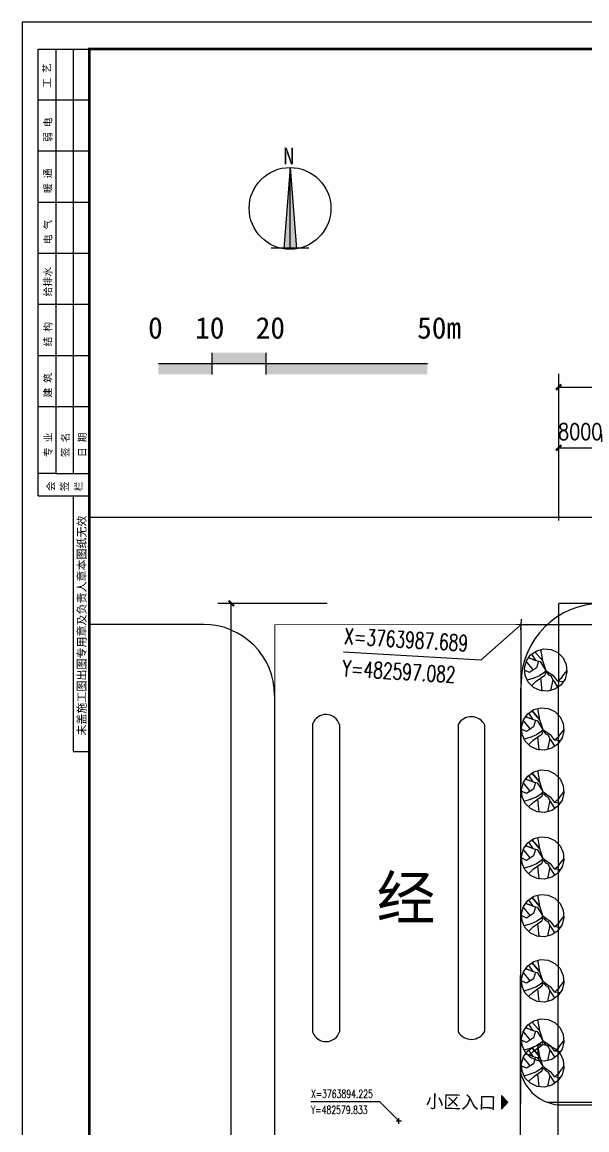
# Model space of a CAD drawing. Extents: x 225694 to 1397201, y -46174 to 794826.
# Drawn here: x 288759 to 393711, y 588944 to 794826 of the extents above; entities that cross this region are included whole.
import ezdxf
from ezdxf.enums import TextEntityAlignment as Align

# ---------------------------------------------------------------- set-up
doc = ezdxf.new("R2010")
doc.units = 0
doc.header["$LTSCALE"] = 0.5
doc.header["$MEASUREMENT"] = 0
doc.linetypes.add('CONTINOUS', pattern=[0])
doc.linetypes.add('X11', pattern=[6, 5, -1])
for name, color, linetype in [('1', 4, 'Continuous'), ('1-字', 3, 'Continuous'), ('BZTU', 7, 'Continuous'), ('PUB_DIM', 3, 'Continuous'), ('PUB_TEXT', 7, 'Continuous'), ('ZJ', 7, 'Continuous'), ('树', 124, 'Continuous'), ('红线', 1, 'Continuous'), ('路', 40, 'Continuous')]:
    doc.layers.add(name, color=color, linetype=linetype)
doc.layers.add('border', color=7, linetype='Continuous', lineweight=0)
doc.layers.add('road', color=7, linetype='Continuous', lineweight=0)
doc.styles.add('_TCH_DIM', font='SIMPLEX', dxfattribs={"height": 3.5, "bigfont": 'GBCBIG'})
doc.styles.add('DIM_FONT', font='SIMPLEX.shx', dxfattribs={"width": 0.8})
doc.styles.add('HZHT', font='', dxfattribs={"width": 0.7})
doc.styles.add('T1', font='', dxfattribs={"height": 3})
doc.styles.add('等线体', font='')
doc.styles.get('HZHT').set_extended_font_data('黑体')
doc.styles.get('T1').set_extended_font_data('宋体')
doc.styles.get('等线体').set_extended_font_data('黑体')
doc.dimstyles.new('DIMN1000', dxfattribs={"dimscale": 10, "dimtxt": 300, "dimasz": 100, "dimexe": 250, "dimexo": 300, "dimgap": 150, "dimtad": 1, "dimdec": 0, "dimzin": 0, "dimdsep": 46, "dimtxsty": 'DIM_FONT', "dimcen": 0.09, "dimclrt": 7, "dimazin": 2, "dimtfac": 1, "dimtdec": 0, "dimtix": 1, "dimtmove": 2, "dimatfit": 3, "dimfxl": 1, "dimtolj": 1, "dimtzin": 0, "dimarcsym": 0})

# ---------------------------------------------------------------- blocks, each defined once
blk = doc.blocks.new('64')
at = {"linetype": 'Continuous'}
blk.add_lwpolyline([(1976, 57), (1856, 741), (1508, 1343), (976, 1789), (324, 2027), (-371, 2027), (-1024, 1789), (-1556, 1343), (-1903, 741), (-2024, 57), (-1903, -627), (-1556, -1228), (-1024, -1675), (-371, -1912), (324, -1912), (976, -1675), (1508, -1228), (1856, -627), (1976, 57)], dxfattribs=at)
for points in [[(-737, 1911), (-285, 955), (-166, 2053), (-285, 955), (0, 0), (285, -57), (761, -71), (1402, 86), (1973, 285)], [(238, 2039), (226, 1298), (654, 1954), (214, 1298), (-47, 1012), (-12, 14)], [(59, 1112), (582, 727), (1355, 742), (1616, 1198)], [(939, 742), (1010, 1782)], [(-24, 14), (-297, -770), (-309, -1383), (-760, -1782)], [(1925, -385), (1319, -299), (321, -285), (24, -128), (24, -456), (-83, -670), (-47, -1198), (-12, -1939)], [(1390, -1369), (761, -271)], [(-368, -1440), (-630, -1412), (-844, -1383), (-1010, -1312), (-1616, -1141)], [(-59, -1041), (713, -1797)]]:
    blk.add_lwpolyline(points)
blk = doc.blocks.new('_ArchTick')
at = {"color": 0, "linetype": 'ByBlock'}
blk.add_lwpolyline([(-0.5, -0.5, 0.4, 0.4, 0), (0.5, 0.5, 0.4, 0.4, 0)], format="xyseb", dxfattribs=at)
blk = doc.blocks.new('*U26')
at = {"color": 0, "lineweight": -2}
for p, q in [((388486, 713494), (388486, 729491)), ((831364, 713494), (831364, 729491)), ((388486, 726991), (831364, 726991)), ((388486, 726991), (831364, 726991))]:
    blk.add_line(p, q, dxfattribs=at)
at = {"layer": 'DEFPOINTS', "color": 0}
for p in [(388486, 710494), (831364, 710494)]:
    blk.add_point(p, dxfattribs=at)
at = {"color": 0, "lineweight": -2, "xscale": 1000, "yscale": 1000, "zscale": 1000, "rotation": 180}
blk.add_blockref('_ArchTick', (388486, 726991), dxfattribs=at)
at = {"color": 0, "lineweight": -2, "xscale": 1000, "yscale": 1000, "zscale": 1000}
blk.add_blockref('_ArchTick', (831364, 726991), dxfattribs=at)
at = {"color": 7, "insert": (609925, 729991), "char_height": 3000, "width": 0.000000001, "attachment_point": 5, "style": 'DIM_FONT'}
blk.add_mtext('\\A1;442878', dxfattribs=at)
blk = doc.blocks.new('*U39')
at = {"color": 0, "lineweight": -2}
for p, q in [((388486, 702220), (388486, 718216)), ((396486, 702220), (396486, 718216)), ((388486, 715716), (396486, 715716)), ((388486, 715716), (388486, 715716)), ((388486, 715716), (388486, 715716)), ((396486, 715716), (396486, 715716)), ((396486, 715716), (396486, 715716))]:
    blk.add_line(p, q, dxfattribs=at)
at = {"layer": 'DEFPOINTS', "color": 0}
for p in [(388486, 699220), (396486, 699220)]:
    blk.add_point(p, dxfattribs=at)
at = {"color": 0, "lineweight": -2, "xscale": 1000, "yscale": 1000, "zscale": 1000}
blk.add_blockref('_ArchTick', (388486, 715716), dxfattribs=at)
at = {"color": 0, "lineweight": -2, "xscale": 1000, "yscale": 1000, "zscale": 1000, "rotation": 180}
blk.add_blockref('_ArchTick', (396486, 715716), dxfattribs=at)
at = {"color": 7, "insert": (392486, 718716), "char_height": 3000, "width": 0.000000001, "attachment_point": 5, "style": 'DIM_FONT'}
blk.add_mtext('\\A1;8000', dxfattribs=at)
blk = doc.blocks.new('*U83')
at = {"color": 0, "lineweight": -2}
for p, q in [((345439, 686789), (325127, 686789)), ((327627, 186789), (327627, 686789)), ((327627, 186789), (327627, 686789)), ((345439, 186789), (325127, 186789))]:
    blk.add_line(p, q, dxfattribs=at)
at = {"layer": 'DEFPOINTS', "color": 0}
for p in [(348439, 686789), (348439, 186789)]:
    blk.add_point(p, dxfattribs=at)
at = {"color": 0, "lineweight": -2, "xscale": 1000, "yscale": 1000, "zscale": 1000}
for p, rotation in [((327627, 686789), 90), ((327627, 186789), 270)]:
    blk.add_blockref('_ArchTick', p, dxfattribs=dict(at, rotation=rotation))
at = {"color": 7, "insert": (324627, 436789), "char_height": 3000, "width": 0.000000001, "attachment_point": 5, "rotation": 90, "style": 'DIM_FONT'}
blk.add_mtext('\\A1;500000', dxfattribs=at)

msp = doc.modelspace()

# ---------------------------------------------------------------- hatches: boundary and pattern name
at = {"layer": '1'}
h = msp.add_hatch(color=7, dxfattribs=at)
h.paths.add_polyline_path([(377823.6, 594070.2), (379036.1, 594070.2), (377823.6, 595324.5)])
h.paths.add_polyline_path([(377823.6, 592815.9), (379036.1, 594070.2), (377823.6, 594070.2)])

# ---------------------------------------------------------------- linework, layer by layer
at = {"layer": '1', "color": 7, "linetype": 'Continuous'}
msp.add_line((386310.9, 594091.3), (432091.6, 594083.7), dxfattribs=at)
at = {"layer": '1-字', "color": 7}
for p, q in [((338546.7, 767815.8), (337374.6, 752703.2)), ((338546.7, 752612.3), (338546.7, 767815.8)), ((338546.7, 767815.8), (339718.8, 752703.2)), ((335030.5, 752885), (342063, 752885)), ((324081.2, 729364.7), (324081.2, 733364.7)), ((334081.2, 729364.7), (334081.2, 733364.7)), ((314081.2, 731364.7), (334081.2, 731364.7)), ((334081.2, 731364.7), (364081.2, 731364.7))]:
    msp.add_line(p, q, dxfattribs=at)
msp.add_circle((338546.7, 760214, 0), 7601.7, dxfattribs=at)
for points in [[(338546.7, 767815.8), (337374.6, 752703.2), (339718.8, 752703.2)], [(324081.2, 733364.7), (334081.2, 733364.7), (324081.2, 731364.7), (334081.2, 731364.7)], [(314081.2, 731364.7), (324081.2, 731364.7), (314081.2, 729364.7), (324081.2, 729364.7)]]:
    msp.add_solid(points, dxfattribs=at)
at = {"layer": '1-字', "color": 7, "linetype": 'CONTINOUS'}
msp.add_solid([(334081.2, 731364.7), (334081.2, 729364.7), (364081.2, 731364.7), (364081.2, 729364.7)], dxfattribs=at)
at = {"layer": 'border', "color": 1}
msp.add_lwpolyline([(878259, -41173.9, 0, 0, 0), (878259, 789826.1, 500, 500, 0), (301259, 789826.1, 500, 500, 0), (301259, -41173.9, 500, 500, 0), (878259, -41173.9, 500, 500, 0)], format="xyseb", dxfattribs=at)
at = {"layer": 'BZTU', "color": 7}
for p, q in [((883259, 794826.1), (288759, 794826.1)), ((288759, 794826.1), (288759, -46173.9)), ((291759, 789826.1), (301259, 789826.1)), ((291759, 706801.6), (291759, 789826.1)), ((295012.2, 789826.1), (295012.2, 710914)), ((298217.9, 789826.1), (298217.9, 710914)), ((301407, 780326.1), (291759, 780326.1)), ((301407, 770826.1), (291759, 770826.1)), ((301407, 761326.1), (291759, 761326.1)), ((301407, 751826.1), (291759, 751826.1)), ((301407, 742326.1), (291759, 742326.1)), ((301407, 732826.1), (291759, 732826.1)), ((301407, 723326.1), (291759, 723326.1)), ((295012.2, 710914), (291759, 710914)), ((295012.2, 710914), (301407, 710914)), ((291759, 706801.6), (301407, 706801.6)), ((298217.9, 706801.6), (298217.9, 659248.7)), ((298217.9, 659248.7), (301407, 659248.7))]:
    msp.add_line(p, q, dxfattribs=at)
at = {"layer": 'PUB_DIM', "color": 7}
for p, q in [((381427.5, 681880.3), (381545.2, 683876.8)), ((381486.3, 682878.5), (374011.5, 676235.7)), ((380488.1, 682937.4), (382484.6, 682819.7)), ((374011.5, 676235.7), (348455.8, 677741.9)), ((355232.5, 594126.8), (342432.5, 594126.8)), ((358768.1, 590591.3), (355232.5, 594126.8)), ((358768.1, 590091.3), (358768.1, 591091.3)), ((358268.1, 590591.3), (359268.1, 590591.3))]:
    msp.add_line(p, q, dxfattribs=at)
at = {"layer": 'road', "color": 3}
msp.add_lwpolyline([(381011.3, 207734.9), (381486.3, 682878.5), (335725.1, 682780.5), (335681.1, 653247.2), (335545.5, 206635.4)], dxfattribs=at)
at = {"layer": 'ZJ', "color": 7, "linetype": 'Continuous'}
for p, q in [((377823.6, 595324.5), (377823.6, 592815.9)), ((377823.6, 595324.5), (379036.1, 594070.2)), ((377823.6, 594070.2), (379036.1, 594070.2)), ((377823.6, 592815.9), (379036.1, 594070.2))]:
    msp.add_line(p, q, dxfattribs=at)
at = {"layer": '红线', "color": 7, "linetype": 'X11'}
for points in [[(387944.3, 186789), (388490.7, 686847.5), (831364.3, 686795.1), (831364.3, 186788.9)], [(380940, 182878.5), (381486.3, 682878.5), (839364.3, 682878.5), (839364.3, 182878.4)]]:
    msp.add_lwpolyline(points, close=True, dxfattribs=at)
at = {"layer": '路', "color": 7, "linetype": 'Continuous'}
for p, q in [((301259, 702795.7), (827540.2, 702795.7)), ((322481.1, 682878.5), (301259, 682878.5)), ((381395.5, 599598.9), (381474.2, 671812)), ((335681.1, 669678.5), (335681.1, 209484.4)), ((342769.4, 607037.3), (342769.4, 664443.6)), ((347713.4, 664298.3), (347713.4, 607182.7)), ((369768.1, 664305.1), (369768.1, 607175.9)), ((374759.6, 607302.6), (374759.6, 664178.4)), ((388379.8, 593591.3), (430433.3, 593583.7))]:
    msp.add_line(p, q, dxfattribs=at)
for centre, radius, start, end in [((396474.2, 671795.7), 15000, 90.000002, 179.937496), ((322481.1, 669678.5), 13200, 0, 90), ((345216.7, 663530.7), 2612, 17.08976, 159.542876), ((372228.9, 662866.3), 2850.6, 27.405539, 149.686692), ((345216.7, 607950.3), 2612, 200.457124, 342.91024), ((372228.9, 608614.7), 2850.6, 210.313308, 332.594461), ((389231, 601644.7), 8098.2, 194.632376, 263.966624)]:
    msp.add_arc(centre, radius, start, end, dxfattribs=at)

# ---------------------------------------------------------------- block references
at = {"layer": '树', "color": 7, "extrusion": (3.08393e-24, 9.95157e-24, -1), "xscale": 1.980000000029297, "yscale": 1.98000000001921, "zscale": -1.98, "rotation": 325.0452676312946}
for p in [(-386094.1, 674293.4), (-385538.9, 663335.1), (-385538.9, 651771.6), (-385538.9, 639362), (-385538.9, 628644.7), (-385538.9, 616517.1), (-385538.9, 605517.7), (-385538.9, 600723.1)]:
    msp.add_blockref('64', p, dxfattribs=at)

# ---------------------------------------------------------------- texts
at = {"layer": '1-字', "color": 7, "style": 'HZHT', "text_generation_flag": 6}
msp.add_text('N', height=3110.4, dxfattribs=at).set_placement((339375.8, 771512, 0))
for s, p in [('0', (312171.2, 736005.6, 0)), ('10', (320913.7, 736005.6, 0)), ('20', (332171.2, 736005.6, 0)), ('50m', (362171.2, 736005.6, 0))]:
    msp.add_text(s, height=4000, rotation=180, dxfattribs=at).set_placement(p)
at = {"layer": 'BZTU', "color": 7, "style": 'T1'}
for s, height, p in [('工 艺', 1336.5, (294045.2, 782640.6)), ('弱 电', 1336.5, (294219.6, 772550.9)), ('暖 通', 1336.5, (294219.6, 763050.9)), ('电 气', 1336.5, (294219.6, 753550.9)), ('给排水', 1336.5, (294219.6, 743843.4)), ('结 构', 1336.5, (294219.6, 734550.9)), ('建 筑', 1336.5, (294219.6, 725050.9)), ('专 业', 1336.5, (294272.3, 713985.7)), ('签 名', 1336.5, (297456.9, 713985.7)), ('日 期', 1336.5, (300602.8, 713985.7)), ('会', 1336.5, (294755.4, 707641.7)), ('签', 1336.5, (297318.6, 707641.7)), ('栏', 1336.5, (299914.6, 707641.7)), ('未盖施工图出图专用章及负责人章本图纸无效', 1500, (300586.9, 662220.1))]:
    msp.add_text(s, height=height, rotation=90, dxfattribs=at).set_placement(p)
at = {"layer": 'PUB_DIM', "color": 7, "style": '_TCH_DIM', "width": 0.705882}
for s, p in [('X=3763894.225', (342432.5, 594876.8)), ('Y=482579.833', (342432.5, 591889.3))]:
    msp.add_text(s, height=1487.5, dxfattribs=at).set_placement(p)
at = {"layer": 'PUB_TEXT', "color": 7, "style": '_TCH_DIM', "width": 0.705882}
for s, p in [('X=3763987.689', (348544.1, 679239.3)), ('Y=482597.082', (348192.5, 673274.6))]:
    msp.add_text(s, height=2975, rotation=356.627073, dxfattribs=at).set_placement(p)
at = {"layer": 'ZJ', "color": 7, "linetype": 'Continuous', "style": '等线体'}
msp.add_text('经', height=8000, dxfattribs=at).set_placement((360087.2, 632400.8), align=Align.MIDDLE)
msp.add_text('小区入口', height=2400, rotation=358.735354, dxfattribs=at).set_placement((370328.2, 594147.1), align=Align.MIDDLE)

# ---------------------------------------------------------------- dimensions: what is measured, and where the dimension line sits
at = {"layer": 'PUB_DIM', "color": 7}
for p1, p2, distance, picture, middle in [((388486.3, 710493.8), (831364.3, 710493.8), 16496.8, '*U26', (609925.3, 729990.6)), ((388486.3, 699219.5), (396486.1, 699219.5), 16496.8, '*U39', (392486.2, 718716.3)), ((348438.7, 186788.9), (348438.7, 686788.5), 20812.1, '*U83', (324626.6, 436788.7))]:
    dim = msp.add_aligned_dim(p1=p1, p2=p2, distance=distance, dimstyle='DIMN1000', dxfattribs=at)
    dim.commit()
    dim.dimension.update_dxf_attribs({"geometry": picture, "text_midpoint": middle})

doc.saveas('drawing.dxf')
